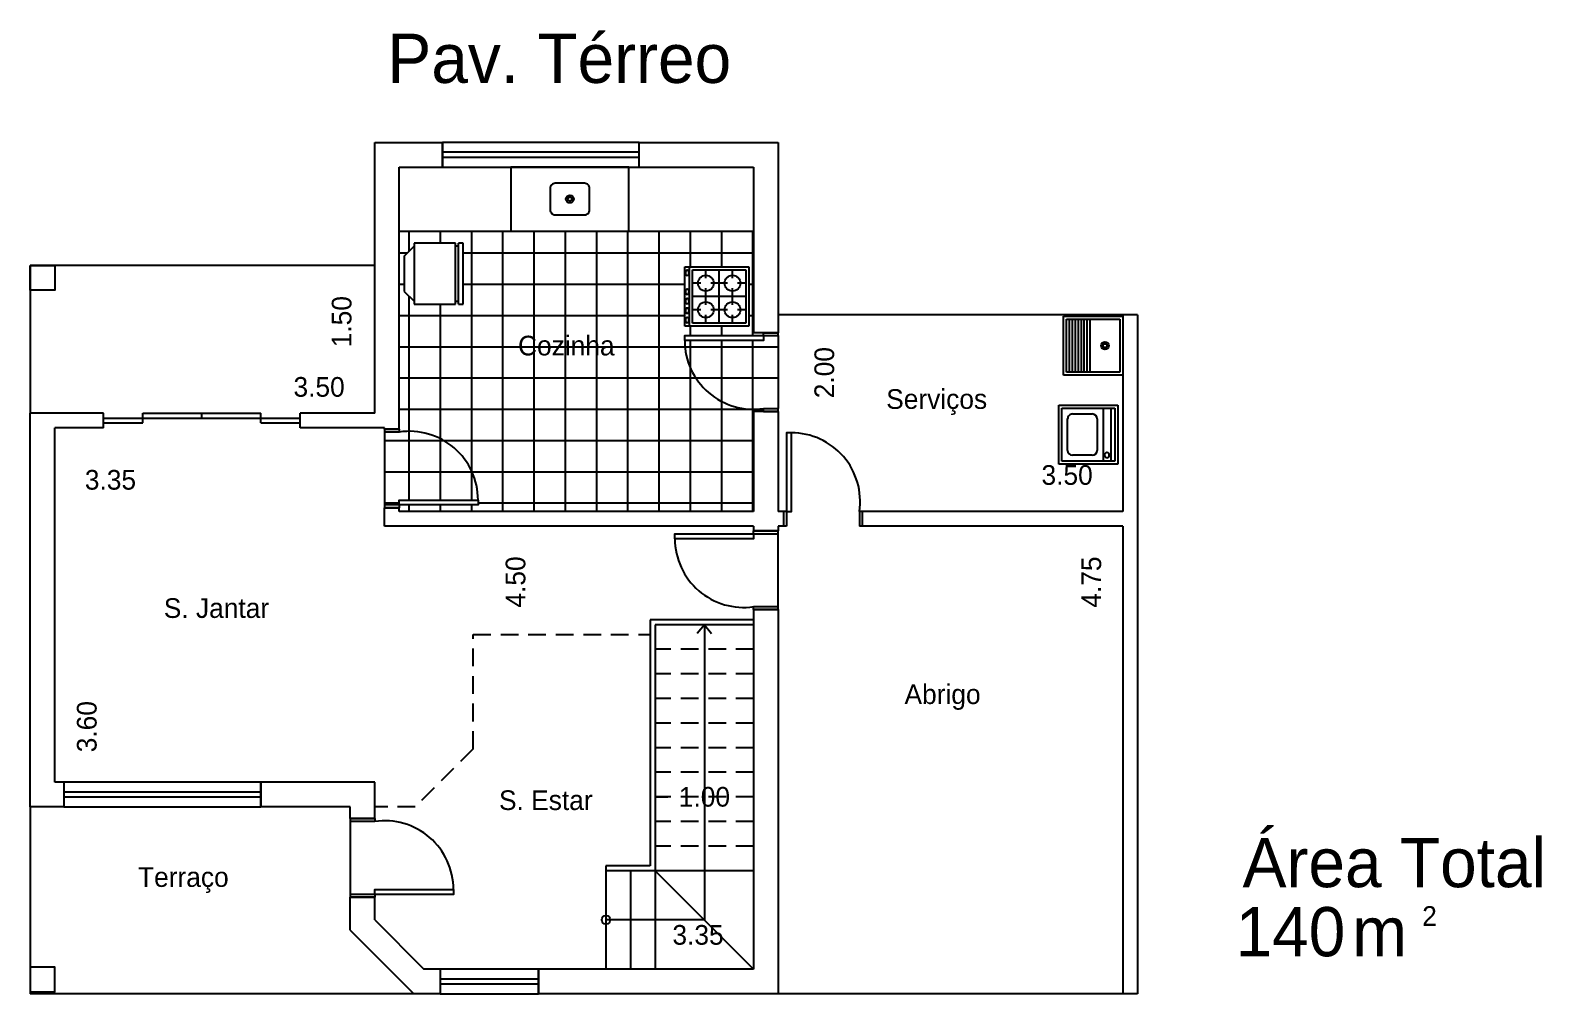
# Model space of a CAD drawing. Extents: x 0 to 15.4, y 0 to 21.8.
# Drawn here: x 0 to 15.36, y 0 to 9.79 of the extents above; entities that cross this region are included whole.
import ezdxf

# ---------------------------------------------------------------- set-up
doc = ezdxf.new("R2010")
doc.units = 0
doc.header["$MEASUREMENT"] = 0
doc.linetypes.add('ACAD_ISO02W100', pattern=[15, 12, -3])
doc.layers.get('0').update_dxf_attribs({"linetype": 'CONTINUOUS'})
doc.layers.get('DEFPOINTS').update_dxf_attribs({"linetype": 'CONTINUOUS'})
for name, color, linetype in [('BLOCO', 5, 'CONTINUOUS'), ('BLOCOS', 5, 'CONTINUOUS'), ('HACHURA', 1, 'CONTINUOUS'), ('PAREDE', 7, 'CONTINUOUS'), ('PONTILHADO', 8, 'ACAD_ISO02W100')]:
    doc.layers.add(name, color=color, linetype=linetype)
doc.styles.add('PADRÃO', font='', dxfattribs={"height": 0.2})
doc.styles.get('PADRÃO').set_extended_font_data('AvantGarde Bk BT')
doc.dimstyles.new('PADRÃOS', dxfattribs={"dimtxt": 0.15, "dimasz": 0.1, "dimexe": 1.25, "dimexo": 0.625, "dimgap": 0.1, "dimtad": 0, "dimjust": 1, "dimzin": 1, "dimdsep": 46, "dimtxsty": 'PADRÃO', "dimcen": 2.5, "dimse1": 1, "dimse2": 1, "dimsd1": 1, "dimsd2": 1, "dimclrt": 1, "dimadec": 0, "dimazin": 0, "dimtfac": 1, "dimtdec": 4, "dimtmove": 0, "dimatfit": 3, "dimfxl": 1, "dimtolj": 1, "dimtzin": 0, "dimarcsym": 0})

# ---------------------------------------------------------------- blocks, each defined once
blk = doc.blocks.new('BOLA')
at = {"layer": 'PAREDE', "ltscale": 0.015}
blk.add_circle((0, 0), 0.0437, dxfattribs=at)
blk = doc.blocks.new('SETA')
at = {"layer": 'PAREDE', "ltscale": 0.015}
for q in [(-0.073, -0.091), (0.073, -0.091)]:
    blk.add_line((0, 0), q, dxfattribs=at)
blk = doc.blocks.new('J1')
at = {"layer": 'BLOCO'}
for p, q in [((0, 0.25), (0, 0)), ((1, 0.25), (0, 0.25)), ((1, 0), (1, 0.25)), ((1, 0.15), (0, 0.15)), ((0, 0.1), (1, 0.1)), ((0, 0), (1, 0))]:
    blk.add_line(p, q, dxfattribs=at)
blk = doc.blocks.new('J2')
at = {"layer": 'BLOCO'}
for p, q in [((0, 0.25), (0, 0)), ((2, 0.25), (0, 0.25)), ((2, 0), (2, 0.25)), ((2, 0.15), (0, 0.15)), ((0, 0.1), (2, 0.1)), ((0, 0), (2, 0))]:
    blk.add_line(p, q, dxfattribs=at)
blk = doc.blocks.new('P80D25')
at = {"layer": 'BLOCO', "ltscale": 0.015}
for p, q in [((0, 0.25), (0, 0)), ((0, 0.25), (0.03, 0.25)), ((0.03, 0.25), (0.03, 0)), ((0.77, 0.25), (0.77, 0)), ((0.77, 0.25), (0.8, 0.25)), ((0.8, 0.25), (0.8, 0)), ((0, 0), (0.8, 0))]:
    blk.add_line(p, q, dxfattribs=at)
at = {"layer": 'BLOCO'}
blk.add_lwpolyline([(0.77, 0.25), (0.72, 0.25), (0.72, 1.05), (0.77, 1.05)], close=True, dxfattribs=at)
at = {"layer": 'BLOCO', "ltscale": 0.015}
blk.add_arc((0.72, 0.352), 0.698, 90, 188.4445, dxfattribs=at)
blk = doc.blocks.new('P80D15')
at = {"layer": 'BLOCO', "ltscale": 0.015}
for p, q in [((0, 0.15), (0, 0)), ((0, 0.15), (0.03, 0.15)), ((0, 0), (0.03, 0)), ((0.03, 0.15), (0.03, 0)), ((0.77, 0.15), (0.77, 0)), ((0.77, 0.15), (0.8, 0.15)), ((0.77, 0), (0.8, 0)), ((0.8, 0.15), (0.8, 0))]:
    blk.add_line(p, q, dxfattribs=at)
at = {"layer": 'BLOCO'}
blk.add_lwpolyline([(0.77, 0.15), (0.72, 0.15), (0.72, 0.95), (0.77, 0.95)], close=True, dxfattribs=at)
at = {"layer": 'BLOCO', "ltscale": 0.015}
blk.add_arc((0.72, 0.252), 0.698, 90, 188.4445, dxfattribs=at)
blk = doc.blocks.new('P80E15')
at = {"layer": 'BLOCO', "ltscale": 0.015}
for p, q in [((0.03, 0.15), (0, 0.15)), ((0, 0.15), (0, 0)), ((0.03, 0), (0, 0)), ((0.03, 0.15), (0.03, 0)), ((0.8, 0.15), (0.77, 0.15)), ((0.77, 0.15), (0.77, 0)), ((0.8, 0), (0.77, 0)), ((0.8, 0.15), (0.8, 0))]:
    blk.add_line(p, q, dxfattribs=at)
at = {"layer": 'BLOCO'}
blk.add_lwpolyline([(0.03, 0.15), (0.08, 0.15), (0.08, 0.95), (0.03, 0.95)], close=True, dxfattribs=at)
at = {"layer": 'BLOCO', "ltscale": 0.015}
blk.add_arc((0.08, 0.252), 0.698, 351.5555, 90, dxfattribs=at)
blk = doc.blocks.new('COZINHA')
at = {"layer": 'HACHURA', "ltscale": 0.015, "style": 'PADRÃO'}
blk.add_text('Cozinha', height=0.2, dxfattribs=at).set_placement((-0.658, -0.068))
blk = doc.blocks.new('JANTAR')
at = {"layer": 'HACHURA', "ltscale": 0.015, "style": 'PADRÃO'}
blk.add_text('S. Jantar', height=0.2, dxfattribs=at).set_placement((-0.562, -0.027))
blk = doc.blocks.new('ESTAR')
at = {"layer": 'HACHURA', "ltscale": 0.015, "style": 'PADRÃO'}
blk.add_text('S. Estar', height=0.2, dxfattribs=at).set_placement((-0.425, -0.068))
blk = doc.blocks.new('FOGÃO4B')
at = {"layer": 'BLOCOS'}
for p, q in [((-0.3, 0.7), (0.3, 0.7)), ((-0.3, 0.05), (-0.3, 0.7)), ((-0.3, 0.65), (0.3, 0.65)), ((-0.27, 0.62), (0.27, 0.62)), ((-0.27, 0.08), (-0.27, 0.62)), ((-0.135, 0.535), (-0.135, 0.62)), ((0, 0.08), (0, 0.62)), ((0.135, 0.535), (0.135, 0.62)), ((0.27, 0.62), (0.27, 0.08)), ((0.3, 0.7), (0.3, 0.05)), ((-0.27, 0.485), (-0.185, 0.485)), ((-0.085, 0.485), (0.085, 0.485)), ((0.185, 0.485), (0.27, 0.485)), ((-0.27, 0.35), (0.27, 0.35)), ((-0.135, 0.265), (-0.135, 0.435)), ((0.135, 0.265), (0.135, 0.435)), ((-0.27, 0.215), (-0.185, 0.215)), ((-0.135, 0.08), (-0.135, 0.165)), ((-0.085, 0.215), (0.085, 0.215)), ((0.135, 0.08), (0.135, 0.165)), ((0.185, 0.215), (0.27, 0.215)), ((0.3, 0.05), (-0.3, 0.05)), ((0.27, 0.08), (-0.27, 0.08))]:
    blk.add_line(p, q, dxfattribs=at)
for centre in [(-0.135, 0.485), (0.135, 0.485), (-0.135, 0.215), (0.135, 0.215)]:
    blk.add_circle(centre, 0.08, dxfattribs=at)
for centre in [(-0.24, 0.675), (-0.144, 0.675), (-0.048, 0.675), (0.048, 0.675), (0.24, 0.675)]:
    blk.add_ellipse(centre, major_axis=(-0.03, 0), ratio=0.5, dxfattribs=at)
blk = doc.blocks.new('GELAD')
at = {"layer": 'BLOCOS'}
for p, q in [((0.31, 0.65), (-0.31, 0.65)), ((-0.31, 0.65), (-0.31, 0.6)), ((0.31, 0.6), (0.31, 0.65)), ((0.31, 0.6), (-0.31, 0.6)), ((0.31, 0.57), (-0.31, 0.57)), ((-0.31, 0.57), (-0.31, 0.15)), ((-0.28, 0.6), (-0.28, 0.57)), ((0.28, 0.57), (0.28, 0.6)), ((0.31, 0.15), (0.31, 0.57)), ((-0.31, 0.15), (0.31, 0.15)), ((-0.18, 0.05), (-0.28, 0.15)), ((-0.18, 0.05), (0.18, 0.05)), ((0.18, 0.05), (0.28, 0.15))]:
    blk.add_line(p, q, dxfattribs=at)
blk = doc.blocks.new('TANQUE')
at = {"layer": 'BLOCOS'}
for p, q in [((-0.3, 0.6), (0.3, 0.6)), ((-0.3, 0), (-0.3, 0.6)), ((-0.27, 0.57), (0.27, 0.57)), ((-0.27, 0.03), (-0.27, 0.57)), ((-0.27, 0.54), (0.27, 0.54)), ((-0.27, 0.51), (0.27, 0.51)), ((-0.27, 0.48), (0.27, 0.48)), ((0.27, 0.57), (0.27, 0.03)), ((0.3, 0.6), (0.3, 0)), ((-0.27, 0.45), (0.27, 0.45)), ((-0.27, 0.42), (0.27, 0.42)), ((-0.27, 0.39), (0.27, 0.39)), ((-0.27, 0.36), (0.27, 0.36)), ((-0.27, 0.33), (0.27, 0.33)), ((0.3, 0), (-0.3, 0)), ((0.27, 0.03), (-0.27, 0.03))]:
    blk.add_line(p, q, dxfattribs=at)
for radius in [0.04, 0.02]:
    blk.add_circle((0, 0.18), radius, dxfattribs=at)
blk = doc.blocks.new('MÁQUINA')
at = {"layer": 'BLOCOS'}
for p, q in [((-0.3, 0.65), (0.3, 0.65)), ((-0.3, 0.05), (-0.3, 0.65)), ((-0.27, 0.62), (0.27, 0.62)), ((-0.27, 0.08), (-0.27, 0.62)), ((0.27, 0.62), (0.27, 0.08)), ((0.3, 0.65), (0.3, 0.05)), ((-0.21, 0.31), (-0.21, 0.51)), ((-0.16, 0.56), (0.16, 0.56)), ((0.21, 0.51), (0.21, 0.31)), ((0.27, 0.2), (-0.27, 0.2)), ((0.16, 0.26), (-0.16, 0.26)), ((0.3, 0.05), (-0.3, 0.05)), ((0.27, 0.12), (-0.27, 0.12)), ((0.27, 0.08), (-0.27, 0.08))]:
    blk.add_line(p, q, dxfattribs=at)
for centre, start, end in [((-0.16, 0.51), 90, 180), ((0.16, 0.51), 360, 90), ((-0.16, 0.31), 180, 270), ((0.16, 0.31), 270, 360)]:
    blk.add_arc(centre, 0.05, start, end, dxfattribs=at)
blk.add_ellipse((-0.208, 0.161), major_axis=(-0.0301, 0), ratio=0.716981, dxfattribs=at)
blk = doc.blocks.new('*D28')
at = {"layer": 'DEFPOINTS', "color": 0, "linetype": 'ByBlock', "ltscale": 0.015}
for p in [(137.052, 163.958), (140.402, 163.429), (140.402, 162.958)]:
    blk.add_point(p, dxfattribs=at)
at = {"color": 1, "linetype": 'ByBlock', "ltscale": 0.015, "insert": (137.617, 163.429), "char_height": 0.2, "attachment_point": 5, "style": 'PADRÃO'}
blk.add_mtext('\\A1;3.35', dxfattribs=at)
blk = doc.blocks.new('*D29')
at = {"layer": 'DEFPOINTS', "color": 0, "linetype": 'ByBlock', "ltscale": 0.015}
for p in [(137.052, 163.958), (137.378, 163.958), (137.145, 160.358)]:
    blk.add_point(p, dxfattribs=at)
at = {"color": 1, "linetype": 'ByBlock', "ltscale": 0.015, "insert": (137.378, 160.922), "char_height": 0.2, "attachment_point": 5, "rotation": 90, "style": 'PADRÃO'}
blk.add_mtext('\\A1;3.60', dxfattribs=at)
blk = doc.blocks.new('*D30')
at = {"layer": 'DEFPOINTS', "color": 0, "linetype": 'ByBlock', "ltscale": 0.015}
for p in [(140.402, 162.958), (140.802, 158.458), (141.734, 158.458)]:
    blk.add_point(p, dxfattribs=at)
at = {"color": 1, "linetype": 'ByBlock', "ltscale": 0.015, "insert": (141.734, 162.392), "char_height": 0.2, "attachment_point": 5, "rotation": 90, "style": 'PADRÃO'}
blk.add_mtext('\\A1;4.50', dxfattribs=at)
blk = doc.blocks.new('*D31')
at = {"layer": 'DEFPOINTS', "color": 0, "linetype": 'ByBlock', "ltscale": 0.015}
for p in [(140.802, 158.805), (140.802, 158.458), (144.152, 158.458)]:
    blk.add_point(p, dxfattribs=at)
at = {"color": 1, "linetype": 'ByBlock', "ltscale": 0.015, "insert": (143.587, 158.805), "char_height": 0.2, "attachment_point": 5, "style": 'PADRÃO'}
blk.add_mtext('\\A1;3.35', dxfattribs=at)
blk = doc.blocks.new('*D32')
at = {"color": 0, "linetype": 'ByBlock', "ltscale": 0.015}
for p, q in [((143.152, 160.208), (143.281, 160.208)), ((144.152, 160.208), (144.023, 160.208))]:
    blk.add_line(p, q, dxfattribs=at)
at = {"layer": 'DEFPOINTS', "color": 0, "linetype": 'ByBlock', "ltscale": 0.015}
for p in [(143.152, 160.208), (144.152, 160.208), (144.152, 160.208)]:
    blk.add_point(p, dxfattribs=at)
at = {"color": 1, "linetype": 'ByBlock', "ltscale": 0.015, "insert": (143.652, 160.208), "char_height": 0.2, "attachment_point": 5, "style": 'PADRÃO'}
blk.add_mtext('\\A1;1.00', dxfattribs=at)
blk = doc.blocks.new('*D33')
at = {"layer": 'DEFPOINTS', "color": 0, "linetype": 'ByBlock', "ltscale": 0.015}
for p in [(147.902, 162.958), (147.584, 158.208), (147.902, 158.208)]:
    blk.add_point(p, dxfattribs=at)
at = {"color": 1, "linetype": 'ByBlock', "ltscale": 0.015, "insert": (147.584, 162.391), "char_height": 0.2, "attachment_point": 5, "rotation": 90, "style": 'PADRÃO'}
blk.add_mtext('\\A1;4.75', dxfattribs=at)
blk = doc.blocks.new('*D34')
at = {"layer": 'DEFPOINTS', "color": 0, "linetype": 'ByBlock', "ltscale": 0.015}
for p in [(144.402, 163.478), (144.402, 163.108), (147.902, 163.108)]:
    blk.add_point(p, dxfattribs=at)
at = {"color": 1, "linetype": 'ByBlock', "ltscale": 0.015, "insert": (147.337, 163.478), "char_height": 0.2, "attachment_point": 5, "style": 'PADRÃO'}
blk.add_mtext('\\A1;3.50', dxfattribs=at)
blk = doc.blocks.new('*D35')
at = {"layer": 'DEFPOINTS', "color": 0, "linetype": 'ByBlock', "ltscale": 0.015}
for p in [(144.402, 165.108), (144.486, 163.108), (144.871, 163.108)]:
    blk.add_point(p, dxfattribs=at)
at = {"color": 1, "linetype": 'ByBlock', "ltscale": 0.015, "insert": (144.871, 164.519), "char_height": 0.2, "attachment_point": 5, "rotation": 90, "style": 'PADRÃO'}
blk.add_mtext('\\A1;2.00', dxfattribs=at)
blk = doc.blocks.new('*D36')
at = {"layer": 'DEFPOINTS', "color": 0, "linetype": 'ByBlock', "ltscale": 0.015}
for p in [(140.302, 165.608), (139.967, 164.108), (140.302, 164.108)]:
    blk.add_point(p, dxfattribs=at)
at = {"color": 1, "linetype": 'ByBlock', "ltscale": 0.015, "insert": (139.967, 165.037), "char_height": 0.2, "attachment_point": 5, "rotation": 90, "style": 'PADRÃO'}
blk.add_mtext('\\A1;1.50', dxfattribs=at)
blk = doc.blocks.new('*D37')
at = {"layer": 'DEFPOINTS', "color": 0, "linetype": 'ByBlock', "ltscale": 0.015}
for p in [(136.802, 164.373), (136.802, 164.108), (140.302, 164.108)]:
    blk.add_point(p, dxfattribs=at)
at = {"color": 1, "linetype": 'ByBlock', "ltscale": 0.015, "insert": (139.737, 164.373), "char_height": 0.2, "attachment_point": 5, "style": 'PADRÃO'}
blk.add_mtext('\\A1;3.50', dxfattribs=at)
blk = doc.blocks.new('TÉRREO')
at = {"layer": 'HACHURA', "ltscale": 0.015, "style": 'PADRÃO'}
blk.add_text('Pav. Térreo', height=0.5, dxfattribs=at).set_placement((-1.92, -0.247))
blk = doc.blocks.new('AREA')
at = {"layer": 'HACHURA', "ltscale": 0.1, "style": 'PADRÃO'}
for s, p in [('Área Total', (-2.498, 0.433)), ('m', (-1.384, -0.269))]:
    blk.add_text(s, height=0.5, dxfattribs=at).set_placement(p)
at = {"layer": 'HACHURA', "ltscale": 0.015, "style": 'PADRÃO'}
blk.add_text('2', height=0.2, dxfattribs=at).set_placement((-0.673, 0.04))
blk.add_attdef('100', (-2.57, -0.269), '', height=0.5, dxfattribs=at)

msp = doc.modelspace()

# ---------------------------------------------------------------- hatches: boundary and pattern name
at = {"layer": 'HACHURA', "ltscale": 0.015}
h = msp.add_hatch(dxfattribs=at)
h.set_pattern_fill('NET', color=256, scale=0.1, style=0)
h.set_pattern_definition([(0, (-136.80196, -158.20776), (0, 0.3175), []), (90, (-136.80196, -158.20776), (-0.3175, 2e-17), [])])
h.paths.add_polyline_path([(7.35, 5.917), (7.45, 5.917), (7.45, 5.947, -0.45807), (6.65, 6.637), (6.65, 6.687), (7.45, 6.687), (7.45, 6.717), (7.35, 6.717), (7.35, 7.75), (3.75, 7.75), (3.75, 5.737), (3.75, 5.707, -0.45807), (4.55, 5.017), (4.55, 4.967), (3.75, 4.967), (3.75, 4.937), (3.75, 4.9), (7.35, 4.9)])
h.paths.add_polyline_path([(4.4, 7.006), (4.35, 7.006), (4.35, 7.036), (4.32, 7.036), (4.32, 7.006), (3.9, 7.006), (3.9, 7.036), (3.8, 7.136), (3.8, 7.496), (3.9, 7.596), (3.9, 7.626), (4.32, 7.626), (4.32, 7.596), (4.35, 7.596), (4.35, 7.626), (4.4, 7.626)], flags=16)
h.paths.add_polyline_path([(6.65, 6.785), (6.65, 7.385), (7.3, 7.385), (7.3, 6.785)], flags=16)
edge = h.paths.add_edge_path(flags=0)
edge.add_ellipse((6.675, 6.845), major_axis=(0, -0.03), ratio=0.5, start_angle=0, end_angle=360)
edge = h.paths.add_edge_path(flags=0)
edge.add_ellipse((6.675, 6.941), major_axis=(0, -0.03), ratio=0.5, start_angle=0, end_angle=360)
edge = h.paths.add_edge_path(flags=0)
edge.add_ellipse((6.675, 7.037), major_axis=(0, -0.03), ratio=0.5, start_angle=0, end_angle=360)
edge = h.paths.add_edge_path(flags=0)
edge.add_ellipse((6.675, 7.133), major_axis=(0, -0.03), ratio=0.5, start_angle=0, end_angle=360)
edge = h.paths.add_edge_path(flags=0)
edge.add_ellipse((6.675, 7.325), major_axis=(0, -0.03), ratio=0.5, start_angle=0, end_angle=360)
h.paths.add_polyline_path([(7.6, 6.687), (7.45, 6.687), (7.45, 6.637), (6.65, 6.637, 0.45807), (7.45, 5.947), (7.6, 5.947)])
h.paths.add_polyline_path([(3.75, 5.707), (3.6, 5.707), (3.6, 4.967), (3.75, 4.967), (3.75, 5.017), (4.55, 5.017, 0.45807)])
h.paths.add_polyline_path([(4.912, 6.429), (6.03, 6.429), (6.03, 6.741), (4.912, 6.741)], flags=24)

# ---------------------------------------------------------------- linework, layer by layer
at = {"layer": 'BLOCO', "ltscale": 0.015}
for p, q in [((0.744, 5.85), (2.744, 5.85)), ((1.144, 5.9), (2.344, 5.9)), ((1.144, 5.8), (1.144, 5.9)), ((1.744, 5.85), (1.744, 5.9)), ((2.344, 5.8), (2.344, 5.9)), ((0.744, 5.8), (1.144, 5.8)), ((2.344, 5.8), (2.744, 5.8))]:
    msp.add_line(p, q, dxfattribs=at)
at = {"layer": 'BLOCOS'}
for p, q in [((6.083, 8.4), (4.883, 8.4)), ((4.883, 8.4), (4.883, 7.75)), ((6.083, 7.75), (6.083, 8.4)), ((3.75, 7.75), (7.35, 7.75))]:
    msp.add_line(p, q, dxfattribs=at)
msp.add_lwpolyline([(5.633, 8.235), (5.333, 8.235, 0.414214), (5.283, 8.185), (5.283, 7.965, 0.414214), (5.333, 7.915), (5.633, 7.915, 0.414214), (5.683, 7.965), (5.683, 8.185, 0.414214)], format="xyb", close=True, dxfattribs=at)
for radius in [0.04, 0.02]:
    msp.add_circle((5.483, 8.075), radius, dxfattribs=at)
at = {"layer": 'HACHURA', "ltscale": 0.015}
for p, q in [((7.6, 6.687), (7.6, 5.947)), ((3.6, 5.72), (3.6, 4.937))]:
    msp.add_line(p, q, dxfattribs=at)
at = {"layer": 'PAREDE', "ltscale": 0.015}
for p, q in [((3.5, 8.65), (4.188, 8.65)), ((3.5, 5.9), (3.5, 8.65)), ((4.188, 8.4), (4.188, 8.65)), ((6.188, 8.4), (6.188, 8.65)), ((6.188, 8.65), (7.6, 8.65)), ((7.6, 8.65), (7.6, 6.717)), ((3.75, 8.4), (4.188, 8.4)), ((3.75, 5.737), (3.75, 8.4)), ((6.188, 8.4), (7.35, 8.4)), ((7.35, 8.4), (7.35, 6.717)), ((3.5, 7.4), (0, 7.4)), ((0, 7.4), (0, 5.9)), ((11.25, 6.9), (7.6, 6.9)), ((11.1, 6.9), (11.1, 4.9)), ((11.25, 6.9), (11.25, 0)), ((7.6, 6.717), (7.35, 6.717)), ((0, 1.9), (0, 5.9)), ((0.744, 5.9), (0, 5.9)), ((0.744, 5.75), (0.744, 5.9)), ((3.5, 5.9), (2.744, 5.9)), ((2.744, 5.75), (2.744, 5.9)), ((7.6, 5.917), (7.35, 5.917)), ((7.35, 5.917), (7.35, 4.9)), ((7.6, 5.917), (7.6, 4.9)), ((0.25, 2.15), (0.25, 5.75)), ((0.744, 5.75), (0.25, 5.75)), ((3.6, 5.75), (2.744, 5.75)), ((3.6, 5.737), (3.6, 5.75)), ((3.6, 5.737), (3.75, 5.737)), ((3.6, 4.75), (3.6, 4.937)), ((3.6, 4.937), (3.75, 4.937)), ((3.75, 4.9), (3.75, 4.937)), ((7.35, 4.9), (3.75, 4.9)), ((7.654, 4.9), (7.6, 4.9)), ((7.654, 4.9), (7.654, 4.75)), ((11.1, 4.9), (8.454, 4.9)), ((8.454, 4.9), (8.454, 4.75)), ((7.35, 4.75), (3.6, 4.75)), ((7.35, 4.75), (7.35, 4.704)), ((7.6, 4.704), (7.35, 4.704)), ((7.6, 4.75), (7.6, 4.704)), ((7.654, 4.75), (7.6, 4.75)), ((11.1, 4.75), (8.454, 4.75)), ((11.1, 4.75), (11.1, 0)), ((7.6, 3.904), (7.35, 3.904)), ((7.35, 3.904), (7.35, 0.25)), ((7.6, 3.904), (7.6, 0)), ((6.3, 3.8), (6.3, 1.3)), ((7.35, 3.8), (6.3, 3.8)), ((6.35, 3.75), (6.35, 0.25)), ((7.35, 3.75), (6.35, 3.75)), ((6.85, 3.75), (6.85, 0.75)), ((0.343, 2.15), (0.25, 2.15)), ((0.343, 2.15), (0.343, 1.9)), ((3.5, 2.15), (2.343, 2.15)), ((2.343, 2.15), (2.343, 1.9)), ((3.5, 1.78), (3.5, 2.15)), ((0, 1.9), (0, 0)), ((0.343, 1.9), (0, 1.9)), ((3.25, 1.9), (2.343, 1.9)), ((3.25, 1.78), (3.25, 1.9)), ((3.25, 1.78), (3.5, 1.78)), ((5.85, 1.3), (5.85, 0.25)), ((6.3, 1.3), (5.85, 1.3)), ((7.35, 1.25), (5.85, 1.25)), ((6.1, 1.25), (6.1, 0.25)), ((7.35, 0.25), (6.35, 1.25)), ((3.25, 0.646), (3.25, 0.98)), ((3.25, 0.98), (3.5, 0.98)), ((3.5, 0.75), (3.5, 0.98)), ((3.25, 0.646), (3.896, 0)), ((3.5, 0.75), (4, 0.25)), ((6.85, 0.75), (5.85, 0.75)), ((4.165, 0.25), (4, 0.25)), ((4.165, 0.25), (4.165, 0)), ((7.35, 0.25), (5.165, 0.25)), ((5.165, 0.25), (5.165, 0)), ((3.896, 0), (0, 0)), ((4.165, 0), (3.896, 0)), ((7.6, 0), (5.165, 0)), ((11.25, 0), (7.6, 0))]:
    msp.add_line(p, q, dxfattribs=at)
at = {"layer": 'PAREDE'}
for points in [[(0, 7.4), (0.25, 7.4), (0.25, 7.15), (0, 7.15)], [(0, 0.019), (0.25, 0.019), (0.25, 0.269), (0, 0.269)]]:
    msp.add_lwpolyline(points, close=True, dxfattribs=at)
at = {"layer": 'PONTILHADO', "ltscale": 0.015}
for p, q in [((4.5, 3.65), (6.3, 3.65)), ((4.5, 2.488), (4.5, 3.65)), ((7.35, 3.5), (6.35, 3.5)), ((7.35, 3.25), (6.35, 3.25)), ((7.35, 3), (6.35, 3)), ((7.35, 2.75), (6.35, 2.75)), ((4.5, 2.488), (3.912, 1.9)), ((7.35, 2.5), (6.35, 2.5)), ((7.35, 2.25), (6.35, 2.25)), ((7.35, 2), (6.35, 2)), ((3.912, 1.9), (3.5, 1.9)), ((7.35, 1.75), (6.35, 1.75)), ((7.35, 1.5), (6.35, 1.5))]:
    msp.add_line(p, q, dxfattribs=at)

# ---------------------------------------------------------------- block references
at = {"layer": 'BLOCO', "ltscale": 0.015}
for name, p in [('J2', (4.188, 8.4)), ('COZINHA', (5.614, 6.554)), ('P80E15', (7.654, 4.75)), ('JANTAR', (1.919, 3.846)), ('J2', (0.343, 1.9)), ('ESTAR', (5.188, 1.935)), ('J1', (4.165, 0))]:
    msp.add_blockref(name, p, dxfattribs=at)
for name, p, rotation in [('P80D15', (7.6, 5.917), 90), ('P80D15', (3.6, 5.737), 270), ('P80D25', (7.6, 3.904), 90), ('P80D25', (3.25, 1.78), 270)]:
    msp.add_blockref(name, p, dxfattribs=dict(at, rotation=rotation))
at = {"layer": 'HACHURA', "ltscale": 0.015}
msp.add_blockref('TÉRREO', (5.549, 9.502), dxfattribs=at)
for name, p, rotation in [('GELAD', (3.75, 7.316), 270), ('FOGÃO4B', (7.35, 7.085), 90), ('TANQUE', (11.1, 6.585), 90), ('MÁQUINA', (11.1, 5.681), 90)]:
    msp.add_blockref(name, p, dxfattribs=dict(at, rotation=rotation))
msp.add_blockref('AREA', (14.816, 0.65), dxfattribs=at).add_auto_attribs({'100': '140'})
at = {"layer": 'PAREDE', "ltscale": 0.015}
for name, p in [('SETA', (6.85, 3.75)), ('BOLA', (5.85, 0.75))]:
    msp.add_blockref(name, p, dxfattribs=at)

# ---------------------------------------------------------------- texts
at = {"layer": 'HACHURA', "ltscale": 0.015, "style": 'PADRÃO'}
for s, p in [('Serviços', (8.697, 5.943)), ('Abrigo', (8.883, 2.944)), ('Terraço', (1.095, 1.086))]:
    msp.add_text(s, height=0.2, dxfattribs=at).set_placement(p)

# ---------------------------------------------------------------- dimensions: what is measured, and where the dimension line sits
at = {"layer": 'HACHURA', "ltscale": 0.015}
for base, p1, p2, picture, middle in [((3.165, 5.9), (3.5, 7.4), (3.5, 5.9), '*D36', (3.165, 6.829)), ((8.069, 4.9), (7.6, 6.9), (7.684, 4.9), '*D35', (8.069, 6.311)), ((0.576, 5.75), (0.343, 2.15), (0.25, 5.75), '*D29', (0.576, 2.715)), ((4.932, 0.25), (3.6, 4.75), (4, 0.25), '*D30', (4.932, 4.184)), ((10.782, 0), (11.1, 4.75), (11.1, 0), '*D33', (10.782, 4.184))]:
    dim = msp.add_linear_dim(base=base, p1=p1, p2=p2, angle=90, dimstyle='PADRÃOS', dxfattribs=at)
    dim.commit()
    dim.dimension.update_dxf_attribs({"geometry": picture, "text_midpoint": middle, "insert": (-136.802, -158.208)})
for base, p1, p2, picture, middle in [((0, 6.166), (3.5, 5.9), (0, 5.9), '*D37', (2.935, 6.166)), ((3.6, 5.221), (0.25, 5.75), (3.6, 4.75), '*D28', (0.815, 5.221)), ((7.6, 5.271), (11.1, 4.9), (7.6, 4.9), '*D34', (10.535, 5.271)), ((7.35, 2), (6.35, 2), (7.35, 2), '*D32', (6.85, 2)), ((4, 0.597), (7.35, 0.25), (4, 0.25), '*D31', (6.785, 0.597))]:
    dim = msp.add_linear_dim(base=base, p1=p1, p2=p2, dimstyle='PADRÃOS', dxfattribs=at)
    dim.commit()
    dim.dimension.update_dxf_attribs({"geometry": picture, "text_midpoint": middle, "insert": (-136.802, -158.208)})

doc.saveas('drawing.dxf')
